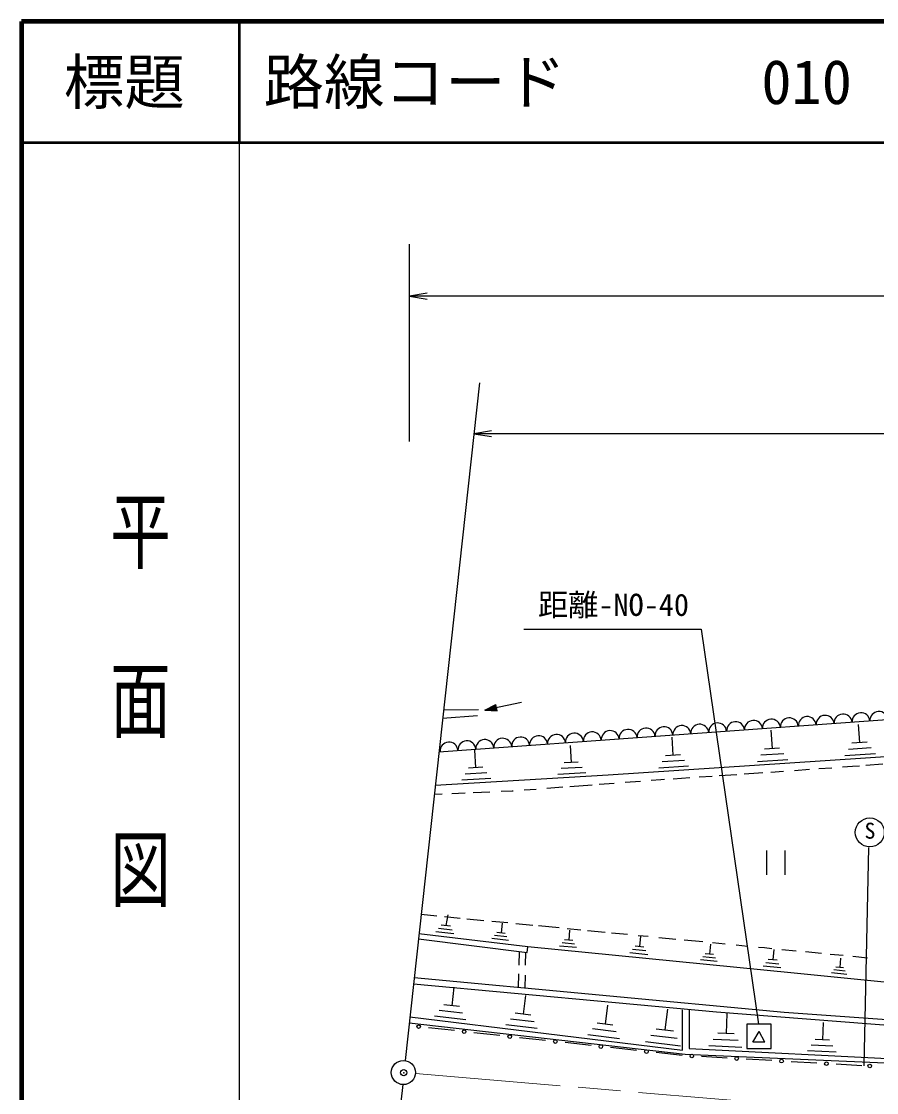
# Model space of a CAD drawing. Units: millimetres, scale not verified. Extents: x 40000 to 680000, y 20000 to 380000.
# Drawn here: x 40000 to 110661, y 291434 to 380000 of the extents above; entities that cross this region are included whole.
import ezdxf
from ezdxf.enums import TextEntityAlignment as Align

# ---------------------------------------------------------------- set-up
doc = ezdxf.new("R2010")
doc.units = ezdxf.units.MM
doc.header["$LTSCALE"] = 1000
doc.header["$PDMODE"] = 32
doc.header["$PDSIZE"] = 500
doc.linetypes.add('CHAIN', pattern=[18.5, 12, -1.5, 3.5, -1.5])
for name, color, linetype, lineweight in [('M-BGD', 7, 'Continuous', 25), ('M-BMK', 2, 'CHAIN', 13), ('M-BMK-SRVR', 3, 'Continuous', 25), ('M-STR-STR3', 7, 'Continuous', 25), ('M-STR-STRC', 7, 'Continuous', 25), ('M-TTL', 2, 'Continuous', 140), ('M-TTL-BAND', 7, 'Continuous', 25), ('M-TTL-LINE', 7, 'Continuous', 50), ('M-TTL-TXT', 7, 'Continuous', 13)]:
    doc.layers.add(name, color=color, linetype=linetype, lineweight=lineweight)
doc.layers.add('M-OTRS', color=6, linetype='Continuous')
doc.styles.add('@ＭＳ ゴシック', font='')
doc.styles.add('ＭＳ ゴシック', font='')
doc.styles.get('@ＭＳ ゴシック').set_extended_font_data('@MS Gothic')
doc.styles.get('ＭＳ ゴシック').set_extended_font_data('MS Gothic')

# ---------------------------------------------------------------- blocks, each defined once
blk = doc.blocks.new('open_arrow')
at = {"color": 0, "linetype": 'Continuous', "lineweight": -2}
blk.add_lwpolyline([(7.5, 1.25), (0, 0), (7.5, -1.25)], dxfattribs=at)

msp = doc.modelspace()

# ---------------------------------------------------------------- linework, layer by layer
at = {"layer": 'M-BGD'}
for p, q in [((81326, 323695), (78305, 323061)), ((78305, 323061), (79197, 323513)), ((78770, 323035), (78721, 323271)), ((78822, 323033), (78767, 323295)), ((78874, 323030), (78813, 323318)), ((78925, 323027), (78859, 323342)), ((78977, 323024), (78906, 323365)), ((79029, 323021), (78952, 323388)), ((79080, 323018), (78998, 323412)), ((79132, 323015), (79044, 323435)), ((79184, 323013), (79090, 323458)), ((79235, 323010), (79137, 323482)), ((79287, 323007), (79183, 323505)), ((79304, 323006), (79197, 323513)), ((74501, 319611), (117747, 322718)), ((74805, 322378), (77672, 322623)), ((74881, 323068), (77769, 323110)), ((78305, 323061), (79304, 323006)), ((78357, 323058), (78351, 323084)), ((78409, 323055), (78398, 323108)), ((78460, 323053), (78444, 323131)), ((78512, 323050), (78490, 323155)), ((78564, 323047), (78536, 323178)), ((78615, 323044), (78582, 323201)), ((78667, 323041), (78628, 323225)), ((78719, 323038), (78675, 323248)), ((109141, 321879), (109241, 320369)), ((133456, 320673), (88491, 317673)), ((93731, 320809), (93831, 319319)), ((101921, 321389), (102021, 319879)), ((77451, 319739), (77531, 318299)), ((85351, 320129), (85431, 318729)), ((102651, 319919), (101391, 319839)), ((110221, 319929), (108331, 319809)), ((109871, 320409), (108611, 320329)), ((94791, 318889), (92941, 318769)), ((94451, 319359), (93211, 319279)), ((103341, 318959), (100831, 318789)), ((103001, 319439), (101111, 319319)), ((110571, 319439), (108051, 319279)), ((78131, 318329), (76931, 318259)), ((86331, 318309), (84591, 318219)), ((86011, 318759), (84851, 318699)), ((95131, 318409), (92661, 318249)), ((101937, 317939), (102966, 318012)), ((103879, 318076), (105117, 318164)), ((105880, 318217), (106962, 318294)), ((107833, 318355), (108684, 318415)), ((108684, 318415), (109241, 318463)), ((109781, 318508), (111181, 318628)), ((88491, 317673), (74196, 316835)), ((78791, 317409), (76391, 317269)), ((78461, 317869), (76661, 317769)), ((86651, 317859), (84321, 317729)), ((89883, 317093), (91164, 317190)), ((92037, 317257), (92846, 317318)), ((92846, 317318), (93139, 317338)), ((93854, 317387), (95233, 317481)), ((96012, 317534), (97074, 317606)), ((97654, 317645), (99124, 317745)), ((99715, 317786), (100910, 317867)), ((100910, 317867), (101252, 317891)), ((75555, 316160), (76676, 316210)), ((77339, 316239), (78713, 316301)), ((79647, 316342), (80557, 316383)), ((80557, 316383), (80621, 316388)), ((81528, 316457), (82523, 316533)), ((83403, 316600), (84743, 316702)), ((85303, 316744), (87168, 316886)), ((87747, 316930), (88971, 317023)), ((74115, 316095), (74778, 316125)), ((101577, 311441), (101577, 309441)), ((103077, 311441), (103077, 309441)), ((73025, 306181), (74329, 306054)), ((74959, 305993), (76259, 305866)), ((75221, 306129), (75071, 305239)), ((76808, 305813), (78222, 305675)), ((78867, 305612), (80181, 305484)), ((75741, 304549), (74241, 304719)), ((75591, 304869), (74471, 304999)), ((75441, 305189), (74691, 305279)), ((79971, 304589), (79291, 304669)), ((79731, 305449), (79631, 304629)), ((80852, 305418), (82255, 305282)), ((82735, 305235), (84431, 305070)), ((85108, 305004), (86235, 304894)), ((85301, 304869), (85221, 304039)), ((86781, 304841), (88247, 304698)), ((72801, 304137), (81798, 303018)), ((72851, 304593), (81841, 303513)), ((80251, 303999), (78881, 304169)), ((80111, 304299), (79091, 304419)), ((85711, 303709), (84671, 303809)), ((85561, 303999), (84871, 304069)), ((88764, 304647), (90082, 304519)), ((90973, 304432), (91783, 304353)), ((91161, 304379), (91071, 303499)), ((92675, 304266), (94080, 304129)), ((94760, 304063), (96294, 303913)), ((97101, 303835), (98146, 303733)), ((81123, 301969), (81160, 303098)), ((81655, 301962), (81675, 303034)), ((81798, 303018), (81841, 303491)), ((81841, 303513), (103861, 301341)), ((85861, 303419), (84471, 303549)), ((91751, 302829), (90281, 302979)), ((91601, 303149), (90491, 303259)), ((91441, 303459), (90701, 303529)), ((97191, 302849), (96511, 302919)), ((96931, 303699), (96851, 302889)), ((99057, 303644), (100008, 303551)), ((100903, 303464), (101394, 303416)), ((101394, 303416), (102017, 303356)), ((102161, 303269), (102081, 302409)), ((102822, 303277), (104017, 303161)), ((104787, 303086), (106110, 302957)), ((97481, 302269), (96111, 302399)), ((97341, 302559), (96311, 302659)), ((102591, 302059), (101501, 302169)), ((102441, 302369), (101711, 302439)), ((106816, 302889), (107904, 302783)), ((107691, 302539), (107621, 301779)), ((108703, 302705), (109920, 302587)), ((81063, 300135), (81100, 301255)), ((81618, 300083), (81639, 301155)), ((102741, 301749), (101291, 301889)), ((103861, 301341), (112893, 300438)), ((108201, 301209), (106931, 301339)), ((108071, 301479), (107121, 301579)), ((107931, 301749), (107301, 301809)), ((97434, 298077), (72390, 300401)), ((72449, 300942), (103029, 298077)), ((75741, 300159), (75551, 298619)), ((81641, 299459), (81451, 297909)), ((76191, 298539), (74911, 298699)), ((88421, 298669), (88231, 297099)), ((72093, 297695), (94626, 294948)), ((76711, 297439), (74141, 297749)), ((76451, 297989), (74531, 298229)), ((82101, 297829), (80801, 297989)), ((93381, 298339), (93171, 296609)), ((94626, 294948), (94636, 298277)), ((95169, 298287), (95169, 295080)), ((117215, 296545), (97434, 298077)), ((98301, 297959), (98221, 296329)), ((103029, 298077), (117148, 297078)), ((72039, 297211), (94855, 294619)), ((75778, 296562), (73627, 296797)), ((82621, 296719), (80031, 297029)), ((82361, 297279), (80421, 297509)), ((89151, 296459), (87181, 296699)), ((88881, 297019), (87571, 297179)), ((99947, 297089), (99947, 295089)), ((101947, 297089), (99947, 297089)), ((101947, 295089), (101947, 297089)), ((106251, 297219), (106181, 295789)), ((79542, 296149), (77391, 296385)), ((83307, 295737), (81156, 295973)), ((89411, 295889), (86791, 296209)), ((94181, 295899), (92011, 296159)), ((93891, 296519), (92441, 296689)), ((99221, 295729), (97171, 295829)), ((98901, 296289), (97541, 296359)), ((100438, 295616), (100947, 296489)), ((101438, 295616), (100947, 296489)), ((106781, 295759), (105581, 295819)), ((87071, 295325), (84920, 295561)), ((90836, 294913), (88684, 295148)), ((94471, 295269), (91581, 295619)), ((95169, 295080), (141858, 292748)), ((99531, 295159), (96801, 295299)), ((99947, 295089), (101947, 295089)), ((101438, 295616), (100438, 295616)), ((107051, 295269), (105261, 295359)), ((94600, 294501), (92449, 294736)), ((94855, 294619), (106903, 294097)), ((98309, 294290), (96189, 294411)), ((102017, 294080), (99898, 294200)), ((107321, 294769), (104941, 294889)), ((106903, 294097), (117532, 293605)), ((105726, 293869), (103607, 293989)), ((109434, 293659), (107315, 293779))]:
    msp.add_line(p, q, dxfattribs=at)
for centre in [(72820, 296885), (76584, 296473), (80349, 296061), (84113, 295649), (87878, 295237), (91642, 294825), (95395, 294456), (99103, 294245), (102812, 294035), (106520, 293824), (110101, 293633)]:
    msp.add_circle(centre, 150, dxfattribs=at)
for centre in [(103453, 321674), (104933, 321780), (106413, 321885), (107893, 321990), (109373, 322096), (110853, 322201), (91612, 320830), (93092, 320936), (94572, 321041), (96052, 321147), (97532, 321252), (99012, 321358), (100492, 321463), (101972, 321569), (78290, 319881), (79771, 319987), (81251, 320092), (82731, 320197), (84211, 320303), (85691, 320408), (87171, 320514), (88651, 320619), (90131, 320725), (75330, 319670), (76810, 319776)]:
    msp.add_arc(centre, 742, 4.07585, 184.07585, dxfattribs=at)
at = {"layer": 'M-BMK'}
msp.add_line((72560, 293002), (103395, 290406), dxfattribs=at)
at = {"layer": 'M-BMK-SRVR'}
for p, q in [((77854, 350117), (71696, 294084)), ((71509, 292094), (65542, 240044))]:
    msp.add_line(p, q, dxfattribs=at)
msp.add_circle((71565, 293093), 1000, dxfattribs=at)
at = {"layer": 'M-OTRS'}
msp.add_point((71585, 293079), dxfattribs=at)
at = {"layer": 'M-STR-STR3'}
for p, q in [((72069, 345255), (72069, 361575)), ((250902, 357283), (72069, 357283)), ((246896, 345913), (77392, 345913)), ((81512, 329745), (96167, 329745)), ((96167, 329745), (100904, 297089))]:
    msp.add_line(p, q, dxfattribs=at)
at = {"layer": 'M-STR-STRC'}
msp.add_line((110005, 311685), (109604, 293649), dxfattribs=at)
msp.add_circle((110101, 312947), 1200, dxfattribs=at)
at = {"layer": 'M-TTL'}
for p, q in [((40000, 380000), (40000, 20000)), ((680000, 380000), (40000, 380000))]:
    msp.add_line(p, q, dxfattribs=at)
at = {"layer": 'M-TTL-BAND'}
msp.add_line((58000, 370000), (58000, 20000), dxfattribs=at)
at = {"layer": 'M-TTL-LINE'}
for p, q in [((58000, 380000), (58000, 370000)), ((40000, 370000), (680000, 370000))]:
    msp.add_line(p, q, dxfattribs=at)

# ---------------------------------------------------------------- block references
at = {"layer": 'M-STR-STR3', "xscale": 193, "yscale": 193}
for p in [(72069, 357283), (77392, 345913)]:
    msp.add_blockref('open_arrow', p, dxfattribs=at)

# ---------------------------------------------------------------- texts
at = {"layer": 'M-STR-STR3', "style": 'ＭＳ ゴシック'}
msp.add_text('距離-NO-40', height=1833, dxfattribs=at).set_placement((82678, 330296), align=Align.BOTTOM_LEFT)
at = {"layer": 'M-STR-STRC', "style": 'ＭＳ ゴシック'}
msp.add_text('S', height=1320, dxfattribs=at).set_placement((109667, 312030), align=Align.BOTTOM_LEFT)
at = {"layer": 'M-TTL-BAND', "style": '@ＭＳ ゴシック', "width": 1.4}
msp.add_text('平  面  図', height=3666, rotation=270, dxfattribs=at).set_placement((49777, 306475), align=Align.MIDDLE_RIGHT)
at = {"layer": 'M-TTL-TXT', "style": 'ＭＳ ゴシック'}
msp.add_text('標題', height=3666, dxfattribs=at).set_placement((48500, 375000), align=Align.MIDDLE_CENTER)
for s, p in [('路線コード', (60000, 375000)), ('010', (101142, 375000))]:
    msp.add_text(s, height=3666, dxfattribs=at).set_placement(p, align=Align.MIDDLE_LEFT)

doc.saveas('drawing.dxf')
